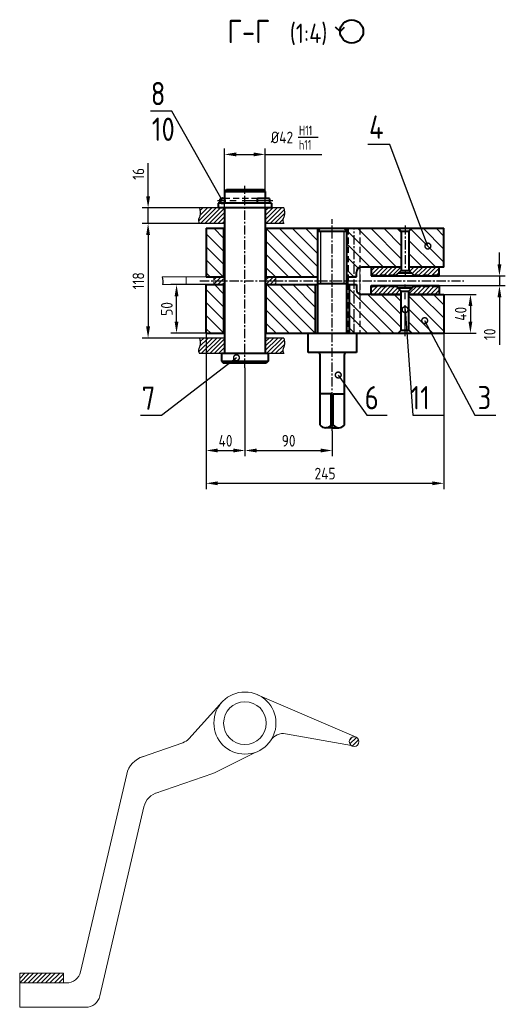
# Model space of a CAD drawing. Header units: millimetres. Extents: x 467 to 39028, y -12467 to 24298.
# Drawn here: x 27146 to 27646, y -12467 to -11450 of the extents above; entities that cross this region are included whole.
import ezdxf
from ezdxf.enums import TextEntityAlignment as Align

# ---------------------------------------------------------------- set-up
doc = ezdxf.new("R2010")
doc.units = ezdxf.units.MM
doc.linetypes.add('CENTER', pattern=[50.8, 31.75, -6.35, 6.35, -6.35])
doc.linetypes.add('HIDDEN', pattern=[9.525, 6.35, -3.175])
for name, color, linetype in [('Bord', 1, 'Continuous'), ('Cen', 5, 'CENTER'), ('Dim', 7, 'Continuous'), ('Hatch', 250, 'Continuous'), ('Hide', 250, 'HIDDEN'), ('Textb', 6, 'Continuous')]:
    doc.layers.add(name, color=color, linetype=linetype)
doc.layers.add('Con', color=6, linetype='Continuous', lineweight=18)
doc.layers.add('Cont', color=6, linetype='Continuous', lineweight=40)
doc.styles.add('Style1', font='romans.shx', dxfattribs={"width": 0.8})
doc.dimstyles.new('LIN_4', dxfattribs={"dimscale": 4, "dimtxt": 3, "dimasz": 3, "dimexe": 1.5, "dimexo": 0, "dimgap": 1, "dimtad": 1, "dimdec": 0, "dimzin": 13, "dimdsep": 46, "dimtxsty": 'Style1', "dimcen": 0, "dimclrt": 3, "dimadec": 0, "dimazin": 0, "dimtfac": 1, "dimtdec": 0, "dimtmove": 0, "dimatfit": 3, "dimfxl": 1, "dimtolj": 1, "dimtzin": 13, "dimarcsym": 0})
doc.dimstyles.new('Poz_15', dxfattribs={"dimscale": 15, "dimtxt": 6, "dimasz": 3, "dimexe": 1.25, "dimexo": 0, "dimgap": 1.5, "dimtad": 2, "dimtih": 1, "dimtoh": 1, "dimdec": 0, "dimtxsty": 'Style1', "dimblk": 'DOTSMALL', "dimcen": 2.5, "dimclrt": 6, "dimadec": 0, "dimazin": 0, "dimtfac": 1, "dimtdec": 0, "dimtmove": 0, "dimatfit": 3, "dimldrblk": 'DOTSMALL', "dimfxl": 1, "dimarcsym": 0})
pattern_1 = [(45, (-2140.8215, -10169.2926), (-2.24506403, 2.24506403), [])]

# ---------------------------------------------------------------- blocks, each defined once
blk = doc.blocks.new('*D254')
at = {"layer": 'Defpoints', "color": 0, "transparency": 16777216}
for p in [(27378.3, -11808.5), (27468.3, -11873.6), (27468.3, -11893.7)]:
    blk.add_point(p, dxfattribs=at)
at = {"layer": 'Dim', "color": 0, "lineweight": -2, "transparency": 16777216}
for p, q in [((27378.3, -11808.5), (27378.3, -11899.7)), ((27468.3, -11873.6), (27468.3, -11899.7)), ((27390.3, -11893.7), (27456.3, -11893.7))]:
    blk.add_line(p, q, dxfattribs=at)
at = {"layer": 'Dim', "color": 0, "transparency": 16777216}
for points in [[(27390.3, -11891.7), (27390.3, -11895.7), (27378.3, -11893.7)], [(27456.3, -11891.7), (27456.3, -11895.7), (27468.3, -11893.7)]]:
    blk.add_solid(points, dxfattribs=at)
at = {"layer": 'Dim', "color": 3, "transparency": 16777216, "insert": (27423.3, -11883.7), "char_height": 12, "attachment_point": 5, "style": 'Style1'}
blk.add_mtext('90', dxfattribs=at)
blk = doc.blocks.new('*D255')
at = {"layer": 'Defpoints', "color": 0, "transparency": 16777216}
for p in [(27331.3, -11659.9), (27278.5, -11777.9), (27331.3, -11777.9)]:
    blk.add_point(p, dxfattribs=at)
at = {"layer": 'Dim', "color": 0, "lineweight": -2, "transparency": 16777216}
for p, q in [((27331.3, -11659.9), (27272.5, -11659.9)), ((27278.5, -11671.9), (27278.5, -11765.9)), ((27331.3, -11777.9), (27272.5, -11777.9))]:
    blk.add_line(p, q, dxfattribs=at)
at = {"layer": 'Dim', "color": 0, "transparency": 16777216}
for points in [[(27276.5, -11671.9), (27280.5, -11671.9), (27278.5, -11659.9)], [(27276.5, -11765.9), (27280.5, -11765.9), (27278.5, -11777.9)]]:
    blk.add_solid(points, dxfattribs=at)
at = {"layer": 'Dim', "color": 3, "transparency": 16777216, "insert": (27268.5, -11718.9), "char_height": 12, "attachment_point": 5, "rotation": 90, "style": 'Style1'}
blk.add_mtext('118', dxfattribs=at)
blk = doc.blocks.new('*D252')
at = {"layer": 'Defpoints', "color": 0, "transparency": 16777216}
for p in [(27307.8, -11722.9), (27338.3, -11722.9), (27338.3, -11772.9)]:
    blk.add_point(p, dxfattribs=at)
at = {"layer": 'Dim', "color": 0, "lineweight": -2, "transparency": 16777216}
for p, q in [((27338.3, -11722.9), (27301.8, -11722.9)), ((27307.8, -11760.9), (27307.8, -11734.9)), ((27338.3, -11772.9), (27301.8, -11772.9))]:
    blk.add_line(p, q, dxfattribs=at)
at = {"layer": 'Dim', "color": 0, "transparency": 16777216}
for points in [[(27305.8, -11734.9), (27309.8, -11734.9), (27307.8, -11722.9)], [(27305.8, -11760.9), (27309.8, -11760.9), (27307.8, -11772.9)]]:
    blk.add_solid(points, dxfattribs=at)
at = {"layer": 'Dim', "color": 3, "transparency": 16777216, "insert": (27297.8, -11747.9), "char_height": 12, "attachment_point": 5, "rotation": 90, "style": 'Style1'}
blk.add_mtext('50', dxfattribs=at)
blk = doc.blocks.new('*D256')
at = {"layer": 'Defpoints', "color": 0, "transparency": 16777216}
for p in [(27578.3, -11713.9), (27578.3, -11723.9), (27640.5, -11723.9)]:
    blk.add_point(p, dxfattribs=at)
at = {"layer": 'Dim', "color": 0, "lineweight": -2, "transparency": 16777216}
for p, q in [((27640.5, -11701.9), (27640.5, -11689.9)), ((27578.3, -11713.9), (27646.5, -11713.9)), ((27640.5, -11713.9), (27640.5, -11723.9)), ((27578.3, -11723.9), (27646.5, -11723.9)), ((27640.5, -11735.9), (27640.5, -11785))]:
    blk.add_line(p, q, dxfattribs=at)
at = {"layer": 'Dim', "color": 0, "transparency": 16777216}
for points in [[(27638.5, -11701.9), (27642.5, -11701.9), (27640.5, -11713.9)], [(27638.5, -11735.9), (27642.5, -11735.9), (27640.5, -11723.9)]]:
    blk.add_solid(points, dxfattribs=at)
at = {"layer": 'Dim', "color": 3, "transparency": 16777216, "insert": (27630.5, -11774), "char_height": 12, "attachment_point": 5, "rotation": 90, "style": 'Style1'}
blk.add_mtext('10', dxfattribs=at)
blk = doc.blocks.new('*D257')
at = {"layer": 'Defpoints', "color": 0, "transparency": 16777216}
for p in [(27338.3, -11772.9), (27378.3, -11808.5), (27378.3, -11893.7)]:
    blk.add_point(p, dxfattribs=at)
at = {"layer": 'Dim', "color": 0, "lineweight": -2, "transparency": 16777216}
for p, q in [((27338.3, -11772.9), (27338.3, -11899.7)), ((27378.3, -11808.5), (27378.3, -11899.7)), ((27350.3, -11893.7), (27366.3, -11893.7))]:
    blk.add_line(p, q, dxfattribs=at)
at = {"layer": 'Dim', "color": 0, "transparency": 16777216}
for points in [[(27350.3, -11891.7), (27350.3, -11895.7), (27338.3, -11893.7)], [(27366.3, -11891.7), (27366.3, -11895.7), (27378.3, -11893.7)]]:
    blk.add_solid(points, dxfattribs=at)
at = {"layer": 'Dim', "color": 3, "transparency": 16777216, "insert": (27358.3, -11883.7), "char_height": 12, "attachment_point": 5, "style": 'Style1'}
blk.add_mtext('40', dxfattribs=at)
blk = doc.blocks.new('*D253')
at = {"layer": 'Defpoints', "color": 0, "transparency": 16777216}
for p in [(27338.3, -11772.9), (27583.3, -11772.9), (27583.3, -11927.5)]:
    blk.add_point(p, dxfattribs=at)
at = {"layer": 'Dim', "color": 0, "lineweight": -2, "transparency": 16777216}
for p, q in [((27338.3, -11772.9), (27338.3, -11933.5)), ((27583.3, -11772.9), (27583.3, -11933.5)), ((27350.3, -11927.5), (27571.3, -11927.5))]:
    blk.add_line(p, q, dxfattribs=at)
at = {"layer": 'Dim', "color": 0, "transparency": 16777216}
for points in [[(27350.3, -11925.5), (27350.3, -11929.5), (27338.3, -11927.5)], [(27571.3, -11925.5), (27571.3, -11929.5), (27583.3, -11927.5)]]:
    blk.add_solid(points, dxfattribs=at)
at = {"layer": 'Dim', "color": 3, "transparency": 16777216, "insert": (27460.8, -11917.5), "char_height": 12, "attachment_point": 5, "style": 'Style1'}
blk.add_mtext('245', dxfattribs=at)
blk = doc.blocks.new('*D258')
at = {"layer": 'Defpoints', "color": 0, "transparency": 16777216}
for p in [(27583.3, -11732.9), (27583.3, -11772.9), (27610.6, -11772.9)]:
    blk.add_point(p, dxfattribs=at)
at = {"layer": 'Dim', "color": 0, "lineweight": -2, "transparency": 16777216}
for p, q in [((27583.3, -11732.9), (27616.6, -11732.9)), ((27610.6, -11744.9), (27610.6, -11760.9)), ((27583.3, -11772.9), (27616.6, -11772.9))]:
    blk.add_line(p, q, dxfattribs=at)
at = {"layer": 'Dim', "color": 0, "transparency": 16777216}
for points in [[(27608.6, -11744.9), (27612.6, -11744.9), (27610.6, -11732.9)], [(27608.6, -11760.9), (27612.6, -11760.9), (27610.6, -11772.9)]]:
    blk.add_solid(points, dxfattribs=at)
at = {"layer": 'Dim', "color": 3, "transparency": 16777216, "insert": (27600.6, -11752.9), "char_height": 12, "attachment_point": 5, "rotation": 90, "style": 'Style1'}
blk.add_mtext('40', dxfattribs=at)
blk = doc.blocks.new('*D251')
at = {"layer": 'Defpoints', "color": 0, "transparency": 16777216}
for p in [(27278.5, -11643.9), (27331.3, -11643.9), (27331.3, -11659.9)]:
    blk.add_point(p, dxfattribs=at)
at = {"layer": 'Dim', "color": 0, "lineweight": -2, "transparency": 16777216}
for p, q in [((27278.5, -11631.9), (27278.5, -11597.7)), ((27331.3, -11643.9), (27272.5, -11643.9)), ((27278.5, -11659.9), (27278.5, -11643.9)), ((27331.3, -11659.9), (27272.5, -11659.9)), ((27278.5, -11671.9), (27278.5, -11683.9))]:
    blk.add_line(p, q, dxfattribs=at)
at = {"layer": 'Dim', "color": 0, "transparency": 16777216}
for points in [[(27276.5, -11631.9), (27280.5, -11631.9), (27278.5, -11643.9)], [(27276.5, -11671.9), (27280.5, -11671.9), (27278.5, -11659.9)]]:
    blk.add_solid(points, dxfattribs=at)
at = {"layer": 'Dim', "color": 3, "transparency": 16777216, "insert": (27268.5, -11608.8), "char_height": 12, "attachment_point": 5, "rotation": 90, "style": 'Style1'}
blk.add_mtext('16', dxfattribs=at)
blk = doc.blocks.new('_DotSmall')
at = {"color": 0, "linetype": 'ByBlock', "const_width": 0.5}
blk.add_lwpolyline([(-0.0625, 0, 1), (0.0625, 0, 1)], format="xyb", close=True, dxfattribs=at)
blk = doc.blocks.new('1')
at = {"layer": 'Cont'}
for q in [(0.14, 4.02), (2.4, 4.02)]:
    blk.add_line((1.27, 2.88), q, dxfattribs=at)
blk.add_circle((4.27, 2.88), 3, dxfattribs=at)
blk = doc.blocks.new('ZNAK04')
at = {"layer": 'Cont'}
blk.add_blockref('1', (30.27, 0.21), dxfattribs=at)
at = {"layer": 'Textb', "style": 'Style1', "width": 0.8}
for tag, height, p in [('А-А', 6, (13.88, 0.1)), ('SC', 5, (28.73, 0.1))]:
    blk.add_attdef(tag, text='', height=height, dxfattribs=at).set_placement(p, align=Align.RIGHT)
blk.add_attdef('45%%D(1)', (38.24, 0.1), '', height=5, dxfattribs=at)

msp = doc.modelspace()

# ---------------------------------------------------------------- hatches: boundary and pattern name
at = {"layer": 'Con'}
h = msp.add_hatch(dxfattribs=at)
h.set_pattern_fill('ANSI31', color=256)
h.set_pattern_definition([(45, (-6561.4278, -2146.355), (-2.24506403, 2.24506403), [])])
h.paths.add_polyline_path([(27485.796, -12193.536, 1), (27495.796, -12193.536, 1)])
h.paths.add_polyline_path([(27146.268, -12432.191), (27146.268, -12442.191), (27191.268, -12442.191), (27191.268, -12432.191)])
at = {"layer": 'Hatch'}
h = msp.add_hatch(dxfattribs=at)
h.set_pattern_fill('ANSI31', color=256)
h.set_pattern_definition(pattern_1)
edge = h.paths.add_edge_path()
edge.add_line((27331.295, -11659.865), (27357.268, -11659.865))
edge.add_line((27357.268, -11659.865), (27357.268, -11643.865))
edge.add_line((27357.268, -11643.865), (27350.768, -11643.865))
edge.add_line((27350.768, -11643.865), (27331.295, -11643.865))
edge.add_spline(control_points=[(27331.295, -11643.865), (27331.918, -11646.556), (27332.971, -11651.11), (27329.584, -11656.378), (27330.866, -11658.989), (27331.295, -11659.865)], knot_values=[0, 0, 0, 0, 8.02650051, 13.5801425, 16.38098384, 16.38098384, 16.38098384, 16.38098384], degree=3, periodic=0)
edge = h.paths.add_edge_path()
edge.add_line((27399.268, -11659.865), (27418.185, -11659.865))
edge.add_spline(control_points=[(27418.185, -11659.865), (27417.756, -11658.989), (27416.474, -11656.378), (27419.861, -11651.11), (27418.808, -11646.556), (27418.185, -11643.865)], knot_values=[0, 0, 0, 0, 2.80084134, 8.35448333, 16.38098384, 16.38098384, 16.38098384, 16.38098384], degree=3, periodic=0)
edge.add_line((27418.185, -11643.865), (27399.268, -11643.865))
edge.add_line((27399.268, -11643.865), (27399.268, -11659.865))
edge = h.paths.add_edge_path()
edge.add_line((27357.268, -11777.865), (27331.295, -11777.865))
edge.add_spline(control_points=[(27331.295, -11777.865), (27331.918, -11780.556), (27332.971, -11785.11), (27329.584, -11790.378), (27330.866, -11792.989), (27331.295, -11793.865)], knot_values=[0, 0, 0, 0, 8.02650051, 13.5801425, 16.38098384, 16.38098384, 16.38098384, 16.38098384], degree=3, periodic=0)
edge.add_line((27331.295, -11793.865), (27357.268, -11793.865))
edge.add_line((27357.268, -11793.865), (27357.268, -11777.865))
edge = h.paths.add_edge_path()
edge.add_line((27418.185, -11777.865), (27399.268, -11777.865))
edge.add_line((27399.268, -11777.865), (27399.268, -11793.865))
edge.add_line((27399.268, -11793.865), (27418.185, -11793.865))
edge.add_spline(control_points=[(27418.185, -11793.865), (27417.756, -11792.989), (27416.474, -11790.378), (27419.861, -11785.11), (27418.808, -11780.556), (27418.185, -11777.865)], knot_values=[0, 0, 0, 0, 2.80084134, 8.35448333, 16.38098384, 16.38098384, 16.38098384, 16.38098384], degree=3, periodic=0)
h = msp.add_hatch(dxfattribs=at)
h.set_pattern_fill('ANSI31', color=256, scale=3, angle=90)
h.set_pattern_definition([(135, (-2140.8215, -10169.293), (-6.735192, -6.735192), [])])
h.paths.add_polyline_path([(27338.268, -11714.865), (27356.268, -11714.865), (27356.268, -11664.865), (27338.268, -11664.865)])
h.paths.add_polyline_path([(27453.268, -11714.865), (27453.268, -11664.865), (27440.768, -11664.865), (27423.268, -11664.865), (27400.268, -11664.865), (27400.268, -11714.865), (27423.268, -11714.865)])
edge = h.paths.add_edge_path()
edge.add_line((27539.268, -11704.865), (27539.268, -11667.865))
edge.add_line((27539.268, -11667.865), (27536.268, -11664.865))
edge.add_line((27536.268, -11664.865), (27483.268, -11664.865))
edge.add_line((27483.268, -11664.865), (27483.268, -11714.865))
edge.add_line((27483.268, -11714.865), (27493.268, -11714.865))
edge.add_line((27493.268, -11714.865), (27493.268, -11709.865))
edge.add_arc((27498.268, -11709.865), 5, 90, 180, ccw=False)
edge.add_line((27498.268, -11704.865), (27539.268, -11704.865))
h.paths.add_polyline_path([(27583.268, -11704.865), (27583.268, -11664.865), (27550.268, -11664.865), (27547.268, -11667.865), (27547.268, -11704.865)])
h = msp.add_hatch(dxfattribs=at)
h.set_pattern_fill('ANSI31', color=256)
h.set_pattern_definition(pattern_1)
h.paths.add_polyline_path([(27539.268, -11708.16), (27539.268, -11704.865), (27508.268, -11704.865), (27508.268, -11712.865), (27534.564, -11712.865)])
h.paths.add_polyline_path([(27534.564, -11712.865), (27508.268, -11712.865), (27508.268, -11713.865), (27533.564, -11713.865)])
h.paths.add_polyline_path([(27578.268, -11704.865), (27547.268, -11704.865), (27547.268, -11708.16), (27551.972, -11712.865), (27578.268, -11712.865)])
h.paths.add_polyline_path([(27578.268, -11712.865), (27551.972, -11712.865), (27552.972, -11713.865), (27578.268, -11713.865)])
h = msp.add_hatch(dxfattribs=at)
h.set_pattern_fill('ANSI31', color=256)
h.paths.add_polyline_path([(27356.268, -11714.865), (27346.268, -11714.865), (27346.268, -11718.865), (27356.268, -11718.865)])
h.paths.add_polyline_path([(27356.268, -11718.865), (27346.268, -11718.865), (27346.268, -11722.865), (27356.268, -11722.865)])
h.paths.add_polyline_path([(27410.268, -11714.865), (27400.268, -11714.865), (27400.268, -11718.865), (27410.268, -11718.865)])
h.paths.add_polyline_path([(27410.268, -11718.865), (27400.268, -11718.865), (27400.268, -11722.865), (27410.268, -11722.865)])
h = msp.add_hatch(dxfattribs=at)
h.set_pattern_fill('ANSI31', color=256, scale=3, angle=90)
h.set_pattern_definition([(135, (-2140.8215, -10159.293), (-6.735192, -6.735192), [])])
h.paths.add_polyline_path([(27356.268, -11722.865), (27338.268, -11722.865), (27338.768, -11772.865), (27356.768, -11772.865)])
h.paths.add_polyline_path([(27450.768, -11722.865), (27423.268, -11722.865), (27400.268, -11722.865), (27400.268, -11772.865), (27450.768, -11772.865)])
edge = h.paths.add_edge_path()
edge.add_line((27539.268, -11732.865), (27498.268, -11732.865))
edge.add_arc((27497.999, -11728.134), 4.738, 176.742596, 273.257404, ccw=False)
edge.add_line((27493.268, -11727.865), (27493.268, -11722.865))
edge.add_line((27493.268, -11722.865), (27485.768, -11722.865))
edge.add_line((27485.768, -11722.865), (27485.768, -11772.865))
edge.add_line((27485.768, -11772.865), (27493.268, -11772.865))
edge.add_line((27493.268, -11772.865), (27536.268, -11772.865))
edge.add_line((27536.268, -11772.865), (27539.268, -11769.865))
edge.add_line((27539.268, -11769.865), (27539.268, -11732.865))
h.paths.add_polyline_path([(27583.268, -11732.865), (27547.268, -11732.865), (27547.268, -11769.865), (27550.268, -11772.865), (27583.268, -11772.865)])
h = msp.add_hatch(dxfattribs=at)
h.set_pattern_fill('ANSI31', color=256)
h.set_pattern_definition(pattern_1)
h.paths.add_polyline_path([(27534.564, -11724.865), (27508.268, -11724.865), (27508.268, -11732.865), (27539.268, -11732.865), (27539.268, -11729.569)])
h.paths.add_polyline_path([(27578.268, -11724.865), (27551.972, -11724.865), (27547.268, -11729.569), (27547.268, -11732.865), (27576.816, -11732.865), (27578.268, -11732.865)])
h.paths.add_polyline_path([(27533.564, -11723.865), (27508.268, -11723.865), (27508.268, -11724.865), (27534.564, -11724.865)])
h.paths.add_polyline_path([(27578.268, -11723.865), (27552.972, -11723.865), (27551.972, -11724.865), (27578.268, -11724.865)])

# ---------------------------------------------------------------- linework, layer by layer
at = {"layer": 'Bord', "color": 3}
msp.add_line((27433.04, -11570.841), (27453.755, -11570.841), dxfattribs=at)
at = {"layer": 'Bord'}
for p, q in [((27456.268, -11668.031), (27456.268, -11721.6)), ((27480.268, -11668.031), (27480.268, -11721.6))]:
    msp.add_line(p, q, dxfattribs=at)
for points in [[(27331.295, -11643.865), (27331.918, -11646.556), (27332.971, -11651.11), (27329.584, -11656.378), (27330.866, -11658.989), (27331.295, -11659.865)], [(27418.185, -11643.865), (27418.808, -11646.556), (27419.861, -11651.11), (27416.474, -11656.378), (27417.756, -11658.989), (27418.185, -11659.865)], [(27331.295, -11777.865), (27331.918, -11780.556), (27332.971, -11785.11), (27329.584, -11790.378), (27330.866, -11792.989), (27331.295, -11793.865)], [(27418.185, -11777.865), (27418.808, -11780.556), (27419.861, -11785.11), (27416.474, -11790.378), (27417.756, -11792.989), (27418.185, -11793.865)]]:
    msp.add_open_spline(points, degree=3, knots=[0, 0, 0, 0, 8.02650051, 13.5801425, 16.38098384, 16.38098384, 16.38098384, 16.38098384], dxfattribs=at)
msp.add_open_spline([(27292.986, -11714.865), (27293.608, -11717.553), (27294.229, -11720.241), (27293.507, -11722.865)], degree=3, dxfattribs=at)
at = {"layer": 'Cen', "ltscale": 0.3}
for p, q in [((27378.268, -11808.504), (27378.268, -11621.13)), ((27468.268, -11873.563), (27468.268, -11655.426)), ((27490.796, -11772.865), (27490.796, -11664.865)), ((27543.268, -11661.865), (27543.268, -11714.865)), ((27331.9, -11718.865), (27603.66, -11718.865))]:
    msp.add_line(p, q, dxfattribs=at)
at = {"layer": 'Cen'}
for p, q in [((27407.187, -11636.533), (27349.859, -11636.533)), ((27543.268, -11775.865), (27543.268, -11722.865))]:
    msp.add_line(p, q, dxfattribs=at)
at = {"layer": 'Con'}
for p, q in [((27496.796, -11705.086), (27496.796, -11732.643)), ((27338.268, -11714.865), (27292.986, -11714.865)), ((27317.565, -11722.865), (27317.565, -11714.865)), ((27346.268, -11714.865), (27346.268, -11722.865)), ((27410.268, -11714.865), (27410.268, -11722.865)), ((27484.796, -11722.865), (27484.796, -11714.865)), ((27338.268, -11722.865), (27293.507, -11722.865)), ((27355.559, -12151.952), (27320.391, -12190.617)), ((27492.794, -12188.952), (27391.278, -12145.261)), ((27488.011, -12197.688), (27420.238, -12185.492)), ((27271.742, -12209.491), (27314.229, -12194.689)), ((27388.796, -12204.716), (27346.774, -12225.584)), ((27285.578, -12247.029), (27345.037, -12226.314)), ((27256.446, -12227.116), (27208.972, -12430.599)), ((27274.273, -12260.739), (27228.811, -12455.599)), ((27146.268, -12442.191), (27146.268, -12432.191)), ((27146.268, -12432.191), (27191.268, -12432.191)), ((27191.268, -12432.191), (27191.268, -12442.191)), ((27194.365, -12442.191), (27146.268, -12442.191)), ((27146.268, -12442.191), (27146.268, -12467.191)), ((27146.268, -12467.191), (27214.204, -12467.191))]:
    msp.add_line(p, q, dxfattribs=at)
for centre, radius in [((27378.268, -12174.497), 32), ((27378.268, -12174.497), 22), ((27490.796, -12193.536), 5)]:
    msp.add_circle(centre, radius, dxfattribs=at)
for centre, radius, start, end in [((27417.581, -12200.255), 15, 79.798463, 146.767095), ((27309.294, -12180.524), 15, 289.207677, 317.712322), ((27280.792, -12232.796), 25, 107.1922, 166.867519), ((27340.102, -12212.149), 15, 289.207677, 296.409188), ((27293.75, -12265.283), 20, 104.298538, 166.867519), ((27194.365, -12427.191), 15, 270, 346.867519), ((27214.204, -12452.191), 15, 270, 346.867519)]:
    msp.add_arc(centre, radius, start, end, dxfattribs=at)
at = {"layer": 'Cont'}
for p, q in [((27357.268, -11626.783), (27359.268, -11624.783)), ((27359.268, -11624.783), (27397.268, -11624.783)), ((27399.268, -11626.783), (27397.268, -11624.783)), ((27357.268, -11634.283), (27355.018, -11634.283)), ((27357.268, -11626.783), (27399.268, -11626.783)), ((27357.268, -11626.783), (27357.268, -11638.783)), ((27391.393, -11638.783), (27391.393, -11634.283)), ((27403.632, -11634.283), (27391.393, -11634.283)), ((27399.268, -11626.783), (27399.268, -11634.283)), ((27405.768, -11638.783), (27350.768, -11638.783)), ((27350.768, -11638.783), (27350.768, -11643.783)), ((27405.768, -11643.865), (27350.768, -11643.865)), ((27357.268, -11643.865), (27357.268, -11664.865)), ((27399.268, -11643.865), (27399.268, -11664.865)), ((27405.768, -11638.783), (27405.768, -11643.783)), ((27338.268, -11664.865), (27357.268, -11664.865)), ((27338.268, -11664.865), (27338.268, -11714.865)), ((27356.268, -11664.865), (27356.268, -11714.865)), ((27357.268, -11664.865), (27357.268, -11772.865)), ((27399.268, -11664.865), (27423.268, -11664.865)), ((27399.268, -11664.865), (27399.268, -11727.865)), ((27400.268, -11714.865), (27400.268, -11664.865)), ((27423.268, -11664.865), (27583.268, -11664.865)), ((27453.268, -11772.865), (27453.268, -11664.865)), ((27456.268, -11664.865), (27453.268, -11667.953)), ((27480.268, -11664.865), (27483.268, -11668.031)), ((27483.268, -11772.865), (27483.268, -11664.865)), ((27536.268, -11664.865), (27539.268, -11667.865)), ((27550.268, -11664.865), (27547.268, -11667.865)), ((27583.268, -11704.865), (27583.268, -11664.865)), ((27483.268, -11668.031), (27453.268, -11668.031)), ((27539.268, -11667.865), (27547.268, -11667.865)), ((27539.268, -11667.865), (27539.268, -11708.16)), ((27547.268, -11667.865), (27547.268, -11708.16)), ((27539.268, -11704.865), (27498.268, -11704.865)), ((27508.268, -11704.865), (27508.268, -11713.865)), ((27583.268, -11704.865), (27547.268, -11704.865)), ((27578.268, -11713.865), (27578.268, -11704.865)), ((27338.268, -11714.865), (27357.268, -11714.865)), ((27399.268, -11714.865), (27423.268, -11714.865)), ((27423.268, -11714.865), (27453.268, -11714.865)), ((27483.268, -11714.865), (27493.268, -11714.865)), ((27493.268, -11714.865), (27493.268, -11709.865)), ((27508.268, -11713.865), (27578.268, -11713.865)), ((27533.564, -11713.865), (27539.268, -11708.16)), ((27550.268, -11711.16), (27536.268, -11711.16)), ((27539.268, -11708.16), (27547.268, -11708.16)), ((27552.972, -11713.865), (27547.268, -11708.16)), ((27338.268, -11722.865), (27357.268, -11722.865)), ((27338.268, -11772.865), (27338.268, -11722.865)), ((27356.268, -11722.865), (27356.268, -11772.865)), ((27399.268, -11722.865), (27423.268, -11722.865)), ((27399.268, -11727.865), (27399.268, -11793.865)), ((27400.268, -11772.865), (27400.268, -11722.865)), ((27423.268, -11722.865), (27453.268, -11722.865)), ((27450.768, -11722.865), (27450.768, -11772.865)), ((27453.268, -11721.6), (27483.268, -11721.6)), ((27483.268, -11722.865), (27493.268, -11722.865)), ((27485.768, -11722.865), (27485.768, -11772.865)), ((27493.268, -11722.865), (27493.268, -11727.865)), ((27508.268, -11732.865), (27508.268, -11723.865)), ((27508.268, -11723.865), (27578.268, -11723.865)), ((27533.564, -11723.865), (27539.268, -11729.569)), ((27550.268, -11726.569), (27536.268, -11726.569)), ((27552.972, -11723.865), (27547.268, -11729.569)), ((27578.268, -11723.865), (27578.268, -11732.865)), ((27539.268, -11732.865), (27498.268, -11732.865)), ((27508.268, -11732.865), (27539.268, -11732.865)), ((27539.268, -11729.569), (27547.268, -11729.569)), ((27539.268, -11769.865), (27539.268, -11729.569)), ((27547.268, -11769.865), (27547.268, -11729.569)), ((27547.268, -11732.865), (27583.268, -11732.865)), ((27576.816, -11732.865), (27547.268, -11732.865)), ((27583.268, -11732.865), (27583.268, -11772.865)), ((27338.268, -11772.865), (27357.268, -11772.865)), ((27357.268, -11772.865), (27357.268, -11793.865)), ((27399.268, -11772.865), (27583.268, -11772.865)), ((27443.268, -11772.865), (27493.268, -11772.865)), ((27443.268, -11792.865), (27443.268, -11772.865)), ((27493.268, -11772.865), (27493.268, -11792.865)), ((27536.268, -11772.865), (27539.268, -11769.865)), ((27539.268, -11769.865), (27547.268, -11769.865)), ((27550.268, -11772.865), (27547.268, -11769.865)), ((27402.268, -11793.865), (27354.268, -11793.865)), ((27354.268, -11793.865), (27354.268, -11801.865)), ((27402.268, -11793.865), (27402.268, -11801.865)), ((27482.768, -11792.865), (27443.268, -11792.865)), ((27455.768, -11813.072), (27455.768, -11794.865)), ((27480.768, -11813.158), (27480.768, -11794.865)), ((27493.268, -11792.865), (27482.768, -11792.865)), ((27354.268, -11801.865), (27402.268, -11801.865)), ((27354.268, -11801.865), (27356.268, -11803.865)), ((27400.268, -11803.865), (27356.268, -11803.865)), ((27402.268, -11801.865), (27400.268, -11803.865)), ((27455.768, -11867.535), (27455.768, -11813.072)), ((27480.768, -11867.535), (27480.768, -11813.158)), ((27467.268, -11835.312), (27455.768, -11835.312)), ((27467.268, -11867.535), (27467.268, -11835.312)), ((27469.268, -11835.312), (27480.768, -11835.312)), ((27469.268, -11867.535), (27469.268, -11835.312)), ((27468.268, -11870.312), (27461.518, -11870.312)), ((27468.268, -11870.312), (27475.018, -11870.312))]:
    msp.add_line(p, q, dxfattribs=at)
at = {"layer": 'Cont', "linetype": 'Continuous', "lineweight": 25}
for p, q in [((27418.185, -11643.865), (27331.295, -11643.865)), ((27357.268, -11659.865), (27331.295, -11659.865)), ((27418.185, -11659.865), (27399.268, -11659.865)), ((27357.268, -11777.865), (27331.295, -11777.865)), ((27418.185, -11777.865), (27399.268, -11777.865)), ((27418.185, -11793.865), (27331.295, -11793.865))]:
    msp.add_line(p, q, dxfattribs=at)
at = {"layer": 'Cont'}
for centre, radius, start, end in [((27355.018, -11636.533), 2.25, 90, 270), ((27399.644, -11636.248), 4.445, 325.221848, 26.228497), ((27498.268, -11709.865), 5, 90, 180), ((27498.268, -11727.865), 5, 180, 270), ((27453.768, -11794.865), 2, 0, 90), ((27482.768, -11794.865), 2, 90, 180), ((27461.518, -11862.97), 7.342, 218.449508, 321.550492), ((27468.228, -11867.108), 1.05, 203.985327, 272.198705), ((27468.308, -11867.108), 1.05, 267.801295, 336.014673), ((27475.018, -11862.97), 7.342, 218.449508, 321.550492)]:
    msp.add_arc(centre, radius, start, end, dxfattribs=at)
at = {"layer": 'Dim'}
for p, q in [((27357.268, -11654.365), (27357.268, -11582.735)), ((27399.268, -11654.365), (27399.268, -11582.735)), ((27369.268, -11588.735), (27387.268, -11588.735)), ((27399.268, -11588.735), (27457.403, -11588.735))]:
    msp.add_line(p, q, dxfattribs=at)
for points in [[(27369.268, -11586.735), (27369.268, -11590.735), (27357.268, -11588.735)], [(27387.268, -11586.735), (27387.268, -11590.735), (27399.268, -11588.735)]]:
    msp.add_solid(points, dxfattribs=at)
at = {"layer": 'Hide'}
for p, q in [((27391.393, -11634.283), (27357.268, -11634.283)), ((27484.796, -11664.865), (27484.796, -11772.865)), ((27496.796, -11664.865), (27496.796, -11772.865)), ((27508.268, -11712.865), (27534.564, -11712.865)), ((27551.972, -11712.865), (27578.268, -11712.865)), ((27508.268, -11724.865), (27534.564, -11724.865)), ((27551.972, -11724.865), (27578.268, -11724.865))]:
    msp.add_line(p, q, dxfattribs=at)

# ---------------------------------------------------------------- block references
ref = msp.add_blockref('ZNAK04', (27350.075, -11474.442), dxfattribs=dict(xscale=4, yscale=4, zscale=4))
ref.add_attrib('А-А', 'Г-Г', dxfattribs={"layer": 'Textb', "height": 24, "style": 'Style1', "width": 0.8}).set_placement((27403.718, -11474.042), align=Align.RIGHT)
ref.add_attrib('SC', '(1:4)', dxfattribs={"layer": 'Textb', "height": 20, "style": 'Style1', "width": 0.8}).set_placement((27463.201, -11474.042), align=Align.RIGHT)

# ---------------------------------------------------------------- texts
at = {"layer": 'Bord', "color": 3, "style": 'Style1', "width": 0.7}
for s, p in [('H11', (27433.976, -11569.052)), ('h11', (27433.976, -11583.876))]:
    msp.add_text(s, height=10, dxfattribs=at).set_placement(p)
at = {"layer": 'Dim', "color": 6, "char_height": 24, "style": 'Style1'}
for s, insert, attachment_point in [('8', (27296.349, -11538.062), 9), ('10', (27306.025, -11574.825), 9), ('4', (27521.194, -11572.581), 9), ('7', (27285.946, -11851.821), 9), ('6', (27501.66, -11851.349), 7), ('3', (27618.024, -11851.205), 7)]:
    msp.add_mtext(s, dxfattribs=dict(at, insert=insert, attachment_point=attachment_point))
at = {"layer": 'Dim', "color": 3, "insert": (27416.426, -11571.251), "char_height": 12, "attachment_point": 5, "style": 'Style1'}
msp.add_mtext('%%c42', dxfattribs=at)
at = {"layer": 'Dim', "color": 6, "insert": (27548.849, -11851.349), "char_height": 24, "width": 7.91008, "attachment_point": 7, "style": 'Style1'}
msp.add_mtext('11', dxfattribs=at)

# ---------------------------------------------------------------- dimensions: what is measured, and where the dimension line sits
at = {"layer": 'Dim'}
for base, p1, p2, picture, middle in [((27278.511, -11643.865), (27331.295, -11659.865), (27331.295, -11643.865), '*D251', (27268.511, -11608.779)), ((27278.511, -11777.865), (27331.295, -11659.865), (27331.295, -11777.865), '*D255', (27268.511, -11718.865)), ((27307.776, -11722.865), (27338.268, -11772.865), (27338.268, -11722.865), '*D252', (27297.776, -11747.865)), ((27610.592, -11772.865), (27583.268, -11732.865), (27583.268, -11772.865), '*D258', (27600.592, -11752.865))]:
    dim = msp.add_linear_dim(base=base, p1=p1, p2=p2, angle=90, dimstyle='LIN_4', override={"dimtp": 0.1, "dimtm": 0.1, "dimtfac": 0.71, "dimtdec": 2, "dimtolj": 0, "dimtzin": 8}, dxfattribs=at)
    dim.commit()
    dim.dimension.update_dxf_attribs({"geometry": picture, "text_midpoint": middle})
dim = msp.add_linear_dim(base=(27640.48, -11723.865), p1=(27578.268, -11713.865), p2=(27578.268, -11723.865), angle=90, dimstyle='LIN_4', override={"dimtp": 0.1, "dimtm": 0.1, "dimtfac": 0.71, "dimtdec": 2, "dimtolj": 0, "dimtzin": 8}, dxfattribs=at)
dim.commit()
dim.dimension.update_dxf_attribs({"geometry": '*D256', "text_midpoint": (27640.48, -11773.95), "dimtype": 160})
for base, p1, p2, picture, middle in [((27378.268, -11893.671), (27338.268, -11772.865), (27378.268, -11808.504), '*D257', (27358.268, -11883.671)), ((27583.268, -11927.501), (27338.268, -11772.865), (27583.268, -11772.865), '*D253', (27460.768, -11917.501)), ((27468.268, -11893.671), (27378.268, -11808.504), (27468.268, -11873.563), '*D254', (27423.268, -11883.671))]:
    dim = msp.add_linear_dim(base=base, p1=p1, p2=p2, dimstyle='LIN_4', override={"dimtp": 0.1, "dimtm": 0.1, "dimtfac": 0.71, "dimtdec": 2, "dimtolj": 0, "dimtzin": 8}, dxfattribs=at)
    dim.commit()
    dim.dimension.update_dxf_attribs({"geometry": picture, "text_midpoint": middle})

# ---------------------------------------------------------------- leaders
at = {"layer": 'Dim', "annotation_type": 0, "has_hookline": 1}
for points, hookline_direction, text_width in [([(27355.018, -11636.503), (27302.798, -11544.062), (27299.798, -11544.062)], 1, 12.8), ([(27566.756, -11683.109), (27527.643, -11578.581), (27524.643, -11578.581)], 1, 13.714), ([(27543.268, -11748.636), (27551.142, -11857.349), (27554.142, -11857.349)], 0, 22.857), ([(27563.447, -11759.951), (27615.024, -11857.483), (27618.024, -11857.483)], 0, 12.8), ([(27369.557, -11798.117), (27292.396, -11857.821), (27289.396, -11857.821)], 1, 12.8), ([(27474.4, -11815.962), (27503.953, -11857.349), (27506.953, -11857.349)], 0, 11.886)]:
    msp.add_leader(points, dimstyle='Poz_15', override={"dimscale": 4, "dimgap": 1.5, "dimtad": 1}, dxfattribs=dict(at, hookline_direction=hookline_direction, text_width=text_width))

doc.saveas('drawing.dxf')
